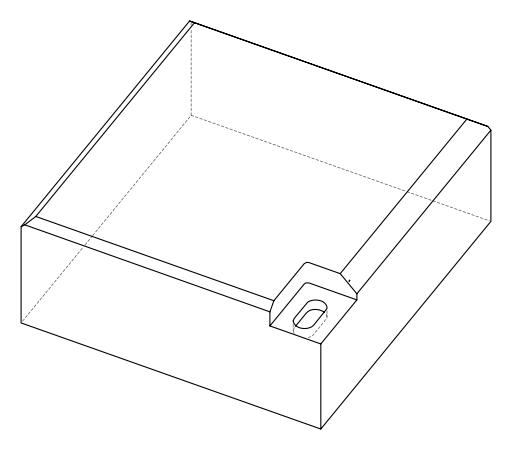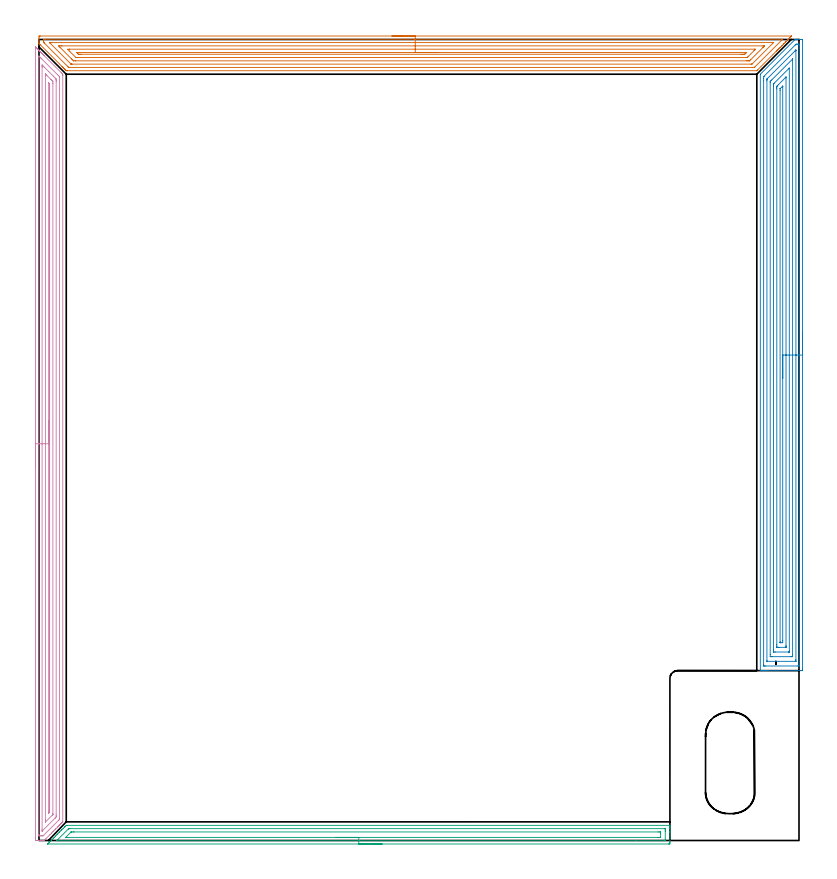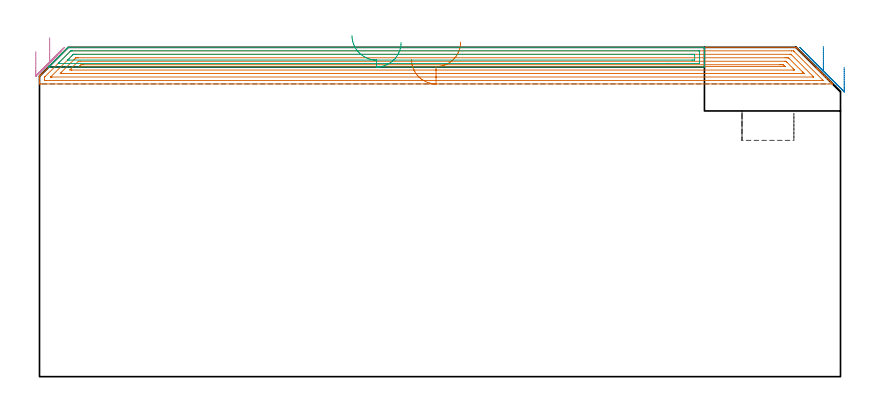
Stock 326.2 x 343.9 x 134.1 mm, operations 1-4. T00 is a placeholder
(PLAN: 6 operations, 2 tool changes, 93.8 min)
(1 AREA_MILL | FG_CHAMFER_SURFACE | UGT0205_001 | 15.15 min | 36163 mm3)
(2 AREA_MILL_1 | FG_CHAMFER_SURFACE_1 | UGT0205_001 | 15.09 min | 44227 mm3)
(3 AREA_MILL_2 | FG_CHAMFER_SURFACE_2 | UGT0205_001 | 6.54 min | 8810 mm3)
(4 AREA_MILL_3 | FG_CHAMFER_SURFACE_3 | UGT0205_001 | 13.46 min | 22513 mm3)
(5 MILL_CORNER_NOTCH_RECTANGULAR | CORNER_NOTCH_RECTANGULAR | NXT0201_008 | Follow Part, ap 1.5, ae 75% | 42.58 min | 103131 mm3)
(6 MILL_RECTANGULAR_POCKET | POCKET_RECTANGULAR_STRAIGHT | UGT0201_133 | Follow Part, ap 3.75, ae 75% | 0.94 min | 10096 mm3)
(TOOL UGT0205_001 | Chamfer Mill 20 x 3 x 45 deg. | D20 FL50 Z2)
(TOOL NXT0201_008 | ENDMILL 6mm [2P460-0600-NA 1630] | D6 FL26 Z6)
(TOOL UGT0201_133 | Carbide End Mill 15.0 | D15 FL30 Z4)
(OP 1 AREA_MILL)
G17 G21 G94 G90
T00 M6
G54
G17 G0 G90 X151.5 Y345.3 S1061 M3
G43 Z144.1 H0
Z129.2
G94 G1 X151.538 Z128.328 F250.
X151.652 Z127.464
X151.841 Z126.612
X152.103 Z125.78
X152.437 Z124.974
X152.84 Z124.2
X153.308 Z123.464
X153.84 Z122.772
X154.429 Z122.129
X155.072 Z121.54
X155.764 Z121.008
X156.5 Z120.54
X157.274 Z120.137
X158.08 Z119.803
X158.912 Z119.541
X159.764 Z119.352
X160.628 Z119.238
X161.5 Z119.2
X322.972
X322.983 Y345.295 Z119.204
X322.972 Y345.275 Z119.223
X322.902 Y345.201 Z119.297
X322.866 Y345.166 Z119.333
X322.324 Y344.624 Z119.876
X322.144 Y344.443 Z120.054
X321.486 Y343.786 Z120.714
X321.266 Y343.564 Z120.932
X320.649 Y342.949 Z121.551
X320.589 Y342.888 Z121.611
X320.387 Y342.685 Z121.811
X319.812 Y342.111 Z122.388
X319.695 Y341.994 Z122.504
X319.508 Y341.806 Z122.69
X318.974 Y341.274 Z123.226
X318.628 Y340.927 Z123.57
X318.136 Y340.436 Z124.064
X317.907 Y340.206 Z124.291
X317.75 Y340.048 Z124.447
X317.595 Y339.894 Z124.604
X317.461 Y339.76 Z124.738
X317.31 Y339.608 Z124.887
X317.163 Y339.462 Z125.036
X317.014 Y339.313 Z125.185
X316.871 Y339.169 Z125.327
X316.73 Y339.029 Z125.468
X316.567 Y338.866 Z125.632
X316.431 Y338.729 Z125.767
X308.442 Y330.742 Z133.758
X308.114 Y330.415 Z134.084
X308.095 Y330.407 Z134.092
X308.076 Y330.4 Z134.1
X12.242
X11.694 Y330.403 Z134.089
X11.522 Y330.577 Z133.922
X11.497 Y330.603 Z133.896
X11.349 Y330.75 Z133.748
X11.281 Y330.818 Z133.679
X11.217 Y330.882 Z133.616
X11.051 Y331.049 Z133.45
X10.988 Y331.111 Z133.386
X10.929 Y331.171 Z133.328
X10.753 Y331.347 Z133.152
X10.695 Y331.404 Z133.093
X10.64 Y331.459 Z133.04
X10.455 Y331.645 Z132.854
X10.402 Y331.697 Z132.8
X10.352 Y331.747 Z132.752
X10.157 Y331.942 Z132.557
X10.109 Y331.99 Z132.507
X10.064 Y332.036 Z132.463
X9.859 Y332.24 Z132.259
X0.624 Y341.475 Z123.022
X0.206 Y341.894 Z122.605
X0.028 Y342.076 Z122.424
X0.002 Y342.109 Z122.388
X0. Y342.327 Z122.171
Y343.124 Z121.37
Y344.351 Z120.146
X0.005 Y344.882 Z119.612
X0.01 Y345.291 Z119.204
X0.204 Y345.295 Z119.202
X0.624 Y345.3 Z119.2
X161.5
Y343.886 Z120.614
X318.801 Y343.885 Z120.615
X318.922
X319.06 Y343.881 Z120.619
X319.114 Y343.879 Z120.621
X319.107 Y343.869 Z120.631
X319.027 Y343.781 Z120.719
X318.901 Y343.652 Z120.848
X318.801 Y343.551 Z120.949
X307.506 Y332.257 Z132.243
X307.182 Y331.937 Z132.563
X307.057 Y331.82 Z132.68
X306.289 Y331.815 Z132.685
X306.169
X13.017 Y331.814 Z132.686
X12.823 Y331.816 Z132.684
X12.776 Y331.819 Z132.681
X12.755 Y331.821 Z132.679
X12.719 Y331.843 Z132.657
X12.525 Y332.031 Z132.469
X12.243 Y332.308 Z132.192
X2.306 Y342.245 Z122.255
X2.204 Y342.35 Z122.15
X2.014 Y342.548 Z121.952
X2.006 Y342.644 Z121.856
Y343.124 Z121.376
X2.009 Y343.519 Z120.981
X2.034 Y343.879 Z120.621
X2.411 Y343.884 Z120.616
X2.532 Y343.885 Z120.615
X161.5 Y343.886 Z120.614
Y342.472 Z122.028
X314.996 Y342.471 Z122.029
X315.081 Y342.47 Z122.03
X315.226 Y342.466 Z122.034
X315.252 Y342.464 Z122.036
X315.24 Y342.446 Z122.054
X315.226 Y342.426 Z122.074
X306.255 Y333.455 Z131.045
X306.078 Y333.289 Z131.211
X306.004 Y333.235 Z131.265
X305.855 Y333.232 Z131.268
X305.624 Y333.229 Z131.271
X14.26
X14.03 Y333.23 Z131.27
X13.801 Y333.234 Z131.266
X13.775 Y333.236 Z131.264
X13.759 Y333.247 Z131.253
X13.726 Y333.275 Z131.225
X13.664 Y333.335 Z131.165
X13.544 Y333.455 Z131.045
X4.754 Y342.245 Z122.255
X4.645 Y342.356 Z122.144
X4.562 Y342.446 Z122.054
X4.547 Y342.464 Z122.036
X4.568 Y342.467 Z122.033
X4.632 Y342.469 Z122.031
X4.863 Y342.471 Z122.029
X5.093 Y342.472 Z122.028
X161.5
Y341.057 Z123.443
X310.757
X311.073 Y341.056 Z123.444
X311.262 Y341.053 Z123.447
X311.378 Y341.051 Z123.449
X311.302 Y340.963 Z123.537
X311.238 Y340.893 Z123.607
X310.838 Y340.487 Z124.013
X310.798 Y340.447 Z124.053
X305.395 Y335.044 Z129.456
X305.032 Y334.69 Z129.81
X304.996 Y334.657 Z129.843
X304.935 Y334.65 Z129.85
X304.791 Y334.647 Z129.853
X304.501 Y334.644 Z129.856
X304.187 Y334.643 Z129.857
X303.607
X15.818
X15.503 Y334.644 Z129.856
X14.924 Y334.648 Z129.852
X14.843 Y334.65 Z129.85
X14.799 Y334.661 Z129.839
X14.756 Y334.702 Z129.798
X14.58 Y334.873 Z129.627
X14.236 Y335.213 Z129.287
X14.03 Y335.418 Z129.082
X8.962 Y340.487 Z124.013
X8.668 Y340.784 Z123.716
X8.411 Y341.05 Z123.45
X8.668 Y341.054 Z123.446
X8.983 Y341.056 Z123.444
X9.561 Y341.057 Z123.443
X9.875
X161.5
Y339.643 Z124.857
X307.148 Y339.642 Z124.858
X307.182 Y339.64 Z124.86
X307.498 Y339.608 Z124.892
X307.346 Y339.447 Z125.053
X307.182 Y339.28 Z125.22
X306.904 Y339.002 Z125.498
X304.501 Y336.599 Z127.901
X304.244 Y336.345 Z128.155
X303.982 Y336.092 Z128.408
X303.641 Y336.059 Z128.441
X303.607 Y336.058 Z128.442
X16.711 Y336.057 Z128.443
X15.846 Y336.064 Z128.436
X15.818 Y336.082 Z128.418
X13.136 Y338.762 Z125.738
X12.302 Y339.608 Z124.892
X13.102 Y339.642 Z124.858
X13.136 Y339.643 Z124.857
X161.5
Y338.229 Z126.271
X303.388
X303.607 Y338.227 Z126.273
X303.633 Y338.225 Z126.275
X303.654 Y338.223 Z126.277
X303.645 Y338.205 Z126.295
X303.63 Y338.183 Z126.317
X303.607 Y338.156 Z126.344
X303.453 Y338.002 Z126.498
X303.299 Y337.85 Z126.65
X303.005 Y337.564 Z126.936
X302.902 Y337.478 Z127.022
X302.714 Y337.476 Z127.024
X302.204 Y337.472 Z127.028
X301.82 Y337.471 Z127.029
X301.311
X17.99
X17.605 Y337.472 Z127.028
X17.092 Y337.475 Z127.025
X16.909 Y337.478 Z127.022
X16.711 Y337.647 Z126.853
X16.502 Y337.85 Z126.65
X16.295 Y338.059 Z126.441
X16.165 Y338.195 Z126.305
X16.14 Y338.224 Z126.276
X16.152 Y338.225 Z126.275
X16.198 Y338.227 Z126.273
X16.327 Y338.228 Z126.272
X161.5 Y338.229 Z126.271
X162.372 Z126.309
X163.236 Z126.423
X164.088 Z126.612
X164.92 Z126.874
X165.726 Z127.208
X166.5 Z127.611
X167.236 Z128.08
X167.928 Z128.611
X168.571 Z129.2
X169.16 Z129.843
X169.692 Z130.535
X170.16 Z131.271
X170.563 Z132.045
X170.897 Z132.851
X171.159 Z133.683
X171.348 Z134.535
X171.462 Z135.4
X171.5 Z136.271
G0 Z144.1
M5
M2
(OP 2 AREA_MILL_1)
G17 G21 G94 G90
T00 M6
G54
G17 G0 G90 X327.7 Y218.35 S1061 M3
G43 Z144.1 H0
Z126.
G94 G1 Y218.312 Z125.128 F250.
Y218.198 Z124.263
Y218.009 Z123.412
Y217.747 Z122.58
Y217.413 Z121.774
Y217.01 Z121.
Y216.542 Z120.264
Y216.011 Z119.572
Y215.421 Z118.929
Y214.778 Z118.34
Y214.086 Z117.808
Y213.35 Z117.34
Y212.576 Z116.937
Y211.77 Z116.603
Y210.938 Z116.341
Y210.087 Z116.152
Y209.222 Z116.038
Y208.35 Z116.
Y73.819
X327.699 Y73.513 Z116.001
X327.694 Y72.932 Z116.004
X327.692 Y72.907 Z116.006
X327.115 Y72.903 Z116.583
X326.503 Y72.9 Z117.194
X312.858 Z130.836
X312.299 Z131.398
X311.967 Z131.729
X311.408 Z132.288
X311.076 Z132.619
X310.413 Z133.286
X310.036 Z133.664
X309.652 Z134.039
X309.608 Z134.083
X309.602 Y72.907 Z134.088
X309.6 Y73.064 Z134.1
Y73.066
Y328.9
X324.333 Y343.634 Z119.365
X324.442 Y343.739 Z119.258
X324.496 Y343.79 Z119.203
X325.104 Y343.8 Z118.595
X326.555 Z117.141
X327.115 Z116.582
X327.446 Z116.251
X327.691 Y343.798 Z116.005
X327.7 Y343.341 Z116.
Y208.35
X326.286 Z117.414
X326.285 Y75.237 Z117.415
X326.284 Y75.174 Z117.416
X326.279 Y75.05 Z117.421
X326.267 Y74.91 Z117.433
X326.224 Y74.908 Z117.476
X325.729 Y74.901 Z117.971
X311.967 Y74.9 Z131.733
X311.473 Y74.902 Z132.227
X311.076 Y74.908 Z132.624
X311.026 Y74.91 Z132.674
X311.019 Y75.112 Z132.681
X311.015 Y75.236 Z132.685
Y75.299
X311.014 Y75.361 Z132.686
Y326.283
X311.017 Y327.114 Z132.683
X311.019 Y327.171 Z132.681
X311.076 Y327.915 Z132.624
X311.119 Y327.964 Z132.581
X311.158 Y328.007 Z132.542
X324.552 Y341.402 Z119.148
X324.948 Y341.787 Z118.752
X325.333 Y341.792 Z118.367
X325.829 Y341.797 Z117.871
X326.224 Y341.792 Z117.476
X326.274 Y341.79 Z117.426
X326.281 Y341.588 Z117.419
X326.285 Y341.464 Z117.415
X326.286 Y341.402 Z117.414
Y341.339
Y208.35
X324.872 Z118.828
X324.871 Y77.547 Z118.829
X324.87 Y77.084 Z118.83
X324.867 Y76.977 Z118.833
X324.865 Y76.926 Z118.835
X324.858 Y76.91 Z118.842
X324.809 Y76.907 Z118.891
X324.625 Y76.901 Z119.075
X312.674 Z131.026
X312.552 Y76.903 Z131.148
X312.454 Y76.909 Z131.246
X312.434 Y76.912 Z131.266
X312.432 Y76.918 Z131.268
X312.43 Y76.941 Z131.27
X312.429 Y77.084 Z131.271
Y326.221
X312.43 Y326.65 Z131.27
X312.433 Y326.767 Z131.267
X312.435 Y326.82 Z131.265
X312.469 Y326.857 Z131.231
X312.714 Y327.114 Z130.986
X324.442 Y338.842 Z119.258
X324.831 Y339.226 Z118.869
X324.856 Y339.247 Z118.844
X324.866 Y339.252 Z118.834
X324.868 Y339.24 Z118.832
X324.87 Y339.225 Z118.83
X324.871 Y339.185 Z118.829
X324.872 Y208.35 Z118.828
X323.457 Z120.243
Y79.763
X323.452 Y78.969 Z120.248
X323.451 Y78.919 Z120.249
X323.413 Y78.91 Z120.287
X323.306 Y78.906 Z120.394
X323.09 Y78.902 Z120.61
X322.66 Y78.9 Z121.04
X314.611 Z129.089
X314.197 Y78.902 Z129.503
X313.991 Y78.906 Z129.709
X313.888 Y78.91 Z129.812
X313.849 Y78.916 Z129.851
X313.843 Y79.763 Z129.857
Y325.328
X313.848 Y325.727 Z129.852
X313.85 Y325.774 Z129.85
X313.868 Y325.808 Z129.832
X313.921 Y325.866 Z129.779
X314.011 Y325.959 Z129.689
X314.27 Y326.221 Z129.43
X314.455 Y326.407 Z129.245
X323.375 Y335.326 Z120.325
X323.435 Y335.383 Z120.265
X323.445 Y335.391 Z120.255
X323.449 Y335.392 Z120.251
X323.451 Y335.379 Z120.249
X323.456 Y335.246 Z120.244
X323.457 Y335.151 Z120.243
Y335.011
Y208.35
X322.043 Z121.657
Y81.275
X322.041 Y80.999 Z121.659
X322.038 Y80.922 Z121.662
X322.035 Y80.909 Z121.665
X322.031 Y80.906 Z121.669
X322.011 Y80.902 Z121.689
X321.931 Y80.901 Z121.769
X321.769 Y80.9 Z121.931
X316.179 Z127.521
X315.532 Y80.903 Z128.168
X315.282 Y80.907 Z128.418
X315.263 Y80.918 Z128.437
X315.261 Y80.927 Z128.439
X315.258 Y81.549 Z128.442
X315.257 Y81.824 Z128.443
Y323.817
X315.259 Y324.435 Z128.441
X315.262 Y324.706 Z128.438
X315.264 Y324.745 Z128.436
X315.28 Y324.77 Z128.42
X315.335 Y324.829 Z128.365
X315.532 Y325.032 Z128.168
X321.769 Y331.27 Z121.931
X321.924 Y331.423 Z121.776
X321.99 Y331.485 Z121.71
X322.029 Y331.52 Z121.671
X322.036 Y331.471 Z121.664
X322.041 Y331.42 Z121.659
X322.042 Y331.383 Z121.658
X322.043 Y331.304 Z121.657
Y208.35
X320.629 Z123.071
Y83.585
X320.628 Y83.335 Z123.072
X320.624 Y83.014 Z123.076
X320.622 Y82.935 Z123.078
X320.614 Y82.91 Z123.086
X320.565 Y82.907 Z123.135
X320.419 Y82.902 Z123.281
X317.748 Y82.9 Z125.952
X317.314 Y82.901 Z126.386
X316.854 Y82.903 Z126.846
X316.707 Y82.91 Z126.993
X316.678 Y82.913 Z127.022
X316.676 Y82.965 Z127.024
X316.673 Y83.084 Z127.027
X316.672 Y83.335 Z127.028
X316.671 Y83.979 Z127.029
Y322.649
X316.673 Y323.291 Z127.027
X316.675 Y323.542 Z127.025
X316.678 Y323.699 Z127.022
X316.769 Y323.809 Z126.931
X316.906 Y323.951 Z126.794
X317.314 Y324.366 Z126.386
X320.522 Y327.574 Z123.178
X320.587 Y327.636 Z123.113
X320.615 Y327.659 Z123.085
X320.622 Y327.663 Z123.078
X320.624 Y327.648 Z123.076
X320.627 Y327.579 Z123.073
X320.629 Y327.364 Z123.071
Y208.35
X319.215 Z124.485
X319.214 Y85.895 Z124.486
X319.21 Y85.121 Z124.49
X319.208 Y85.008 Z124.492
X319.2 Y84.91 Z124.5
X319.096 Y84.908 Z124.604
X318.424 Y84.901 Z125.276
X318.205 Z125.495
X318.131 Y84.903 Z125.569
X318.105 Y84.906 Z125.595
X318.095 Y84.909 Z125.605
X318.092 Y84.924 Z125.608
X318.088 Y85.002 Z125.612
X318.086 Y85.121 Z125.614
X318.085 Y85.24 Z125.615
X318.086 Y321.875 Z125.614
X318.091 Y322.649 Z125.609
X318.092 Y322.675 Z125.608
X318.104 Y322.695 Z125.596
X318.128 Y322.726 Z125.572
X318.205 Y322.806 Z125.495
X319.018 Y323.62 Z124.682
X319.096 Y323.694 Z124.604
X319.177 Y323.768 Z124.523
X319.209 Y323.79 Z124.491
X319.211 Y323.741 Z124.489
X319.213 Y323.662 Z124.487
X319.214 Y323.542 Z124.486
X319.215 Y323.423 Z124.485
Y208.35
Y207.479 Z124.523
Y206.614 Z124.637
Y205.762 Z124.826
Y204.93 Z125.088
Y204.124 Z125.422
Y203.35 Z125.825
Y202.614 Z126.294
Y201.922 Z126.825
Y201.279 Z127.414
Y200.69 Z128.057
Y200.159 Z128.75
Y199.69 Z129.485
Y199.287 Z130.259
Y198.953 Z131.065
Y198.691 Z131.897
Y198.502 Z132.749
Y198.388 Z133.614
Y198.35 Z134.485
G0 Z144.1
M5
M2
(OP 3 AREA_MILL_2)
G17 G21 G94 G90
T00 M6
G54
G17 G0 G90 X147.25 Y-1.5 S1061 M3
G43 Z144.1 H0
Z136.1
G94 G1 X147.212 Z135.228 F250.
X147.098 Z134.364
X146.909 Z133.512
X146.647 Z132.68
X146.313 Z131.874
X145.91 Z131.1
X145.441 Z130.364
X144.91 Z129.672
X144.321 Z129.029
X143.678 Z128.44
X142.986 Z127.908
X142.25 Z127.44
X141.476 Z127.037
X140.67 Z126.703
X139.838 Z126.441
X138.986 Z126.252
X138.122 Z126.138
X137.25 Z126.1
X3.843
X3.715 Y-1.497 Z126.102
X3.735 Y-1.472 Z126.126
X3.857 Y-1.343 Z126.255
X4.303 Y-0.895 Z126.701
X4.461 Y-0.737 Z126.858
X4.749 Y-0.451 Z127.149
X5.344 Y0.146 Z127.741
X5.639 Y0.439 Z128.039
X6.227 Y1.029 Z128.625
X6.566 Y1.366 Z128.966
X7.11 Y1.912 Z129.508
X7.7 Y2.5 Z130.099
X7.872 Y2.673 Z130.27
X7.993 Y2.794 Z130.391
X8.583 Y3.383 Z130.982
X8.764 Y3.565 Z131.163
X8.876 Y3.677 Z131.274
X9.465 Y4.265 Z131.865
X9.656 Y4.457 Z132.055
X9.758 Y4.56 Z132.157
X10.348 Y5.148 Z132.748
X10.995 Y5.795 Z133.394
X11.177 Y5.977 Z133.577
X11.673 Y6.473 Z134.073
X11.713 Y6.504 Z134.093
X12.323 Y6.5 Z134.1
X270.643
X270.792 Y6.497 Z134.088
X270.793 Y6.491 Z134.081
X270.8 Y6.17 Z133.77
Y5.768 Z133.367
Y5.148 Z132.743
Y3.955 Z131.552
Y3.383 Z130.977
Y-0.745 Z126.852
X270.797 Y-1.031 Z126.566
X270.791 Y-1.491 Z126.106
X270.666 Y-1.495 Z126.103
X270.197 Y-1.5 Z126.1
X137.25
Y-0.086 Z127.514
X7.872 Y-0.085 Z127.515
X7.807 Y-0.084 Z127.516
X7.601 Y-0.079 Z127.521
X7.611 Y-0.051 Z127.549
X7.688 Y0.033 Z127.633
X7.773 Y0.121 Z127.721
X7.872 Y0.222 Z127.822
X8.129 Y0.48 Z128.08
X12.567 Y4.917 Z132.517
X12.662 Y5.01 Z132.61
X12.723 Y5.065 Z132.665
X12.739 Y5.078 Z132.678
X12.76 Y5.08 Z132.68
X12.811 Y5.083 Z132.683
X13.225 Y5.086 Z132.686
X13.289
X268.413 Y5.085 Z132.685
X268.477
X268.787 Y5.079 Z132.679
X268.791 Y4.979 Z132.579
X268.798 Y4.767 Z132.367
X268.8 Y4.265 Z131.865
Y3.882 Z131.482
X268.799 Y0.353 Z127.953
X268.792 Y-0.032 Z127.568
X268.79 Y-0.077 Z127.523
X268.773 Y-0.08 Z127.52
X268.723 Y-0.083 Z127.517
X268.62 Y-0.085 Z127.515
X256.116 Y-0.086 Z127.514
X137.25
Y1.328 Z128.928
X12.333 Y1.329 Z128.929
X11.732
X11.452 Y1.332 Z128.932
X11.441 Y1.334 Z128.934
Y1.337 Z128.937
Y1.34 Z128.94
X13.483 Y3.383 Z130.983
X13.698 Y3.59 Z131.19
X13.76 Y3.649 Z131.249
X13.788 Y3.665 Z131.265
X13.83 Y3.667 Z131.267
X14.118 Y3.67 Z131.27
X14.718 Y3.671 Z131.271
X15.01
X265.736
X266.337 Y3.67 Z131.27
X266.628 Y3.667 Z131.267
X266.724 Y3.664 Z131.264
X266.79 Y3.66 Z131.26
X266.794 Y3.553 Z131.153
X266.798 Y3.383 Z130.983
X266.8 Y3.213 Z130.813
X266.799 Y1.448 Z129.048
X266.796 Y1.391 Z128.991
X266.79 Y1.347 Z128.947
X266.785 Y1.335 Z128.935
X266.773 Y1.334 Z128.934
X266.628 Y1.331 Z128.931
X266.028 Y1.329 Z128.929
X265.736 Y1.328 Z128.928
X137.25
X136.378 Z128.966
X135.513 Z129.08
X134.662 Z129.269
X133.83 Z129.532
X133.024 Z129.865
X132.25 Z130.268
X131.514 Z130.737
X130.822 Z131.268
X130.179 Z131.857
X129.59 Z132.501
X129.058 Z133.193
X128.59 Z133.928
X128.187 Z134.702
X127.853 Z135.508
X127.591 Z136.34
X127.402 Z137.192
X127.288 Z138.057
X127.25 Z138.928
G0 Z144.1
M5
M2
(OP 4 AREA_MILL_3)
G17 G21 G94 G90
T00 M6
G54
G17 G0 G90 X-1.5 Y160.3 S1061 M3
G43 Z144.1 H0
Z132.4
G94 G1 Y160.338 Z131.528 F250.
Y160.452 Z130.664
Y160.641 Z129.812
Y160.903 Z128.98
Y161.237 Z128.174
Y161.64 Z127.4
Y162.109 Z126.664
Y162.64 Z125.972
Y163.229 Z125.329
Y163.872 Z124.74
Y164.564 Z124.208
Y165.3 Z123.74
Y166.074 Z123.337
Y166.88 Z123.003
Y167.712 Z122.741
Y168.564 Z122.552
Y169.429 Z122.438
Y170.3 Z122.4
Y340.34
X-1.495 Y340.581 Z122.403
X-1.494 Y340.583 Z122.405
X-1.48 Y340.581 Z122.418
X-1.183 Y340.284 Z122.716
X-0.972 Y340.074 Z122.924
X-0.885 Y339.986 Z123.014
X-0.763 Y339.864 Z123.136
X-0.676 Y339.778 Z123.22
X-0.588 Y339.688 Z123.312
X-0.47 Y339.57 Z123.43
X-0.38 Y339.482 Z123.516
X-0.29 Y339.39 Z123.609
X-0.176 Y339.276 Z123.723
X-0.085 Y339.187 Z123.811
X0.008 Y339.093 Z123.907
X0.118 Y338.983 Z124.017
X0.211 Y338.891 Z124.107
X0.305 Y338.795 Z124.205
X0.411 Y338.689 Z124.311
X0.507 Y338.595 Z124.403
X0.603 Y338.497 Z124.503
X0.705 Y338.395 Z124.604
X0.802 Y338.3 Z124.698
X0.901 Y338.2 Z124.8
X0.999 Y338.102 Z124.898
X1.098 Y338.004 Z124.994
X1.198 Y337.902 Z125.098
X1.292 Y337.808 Z125.192
X1.394 Y337.708 Z125.29
X1.496 Y337.604 Z125.396
X1.586 Y337.514 Z125.485
X1.689 Y337.413 Z125.585
X1.794 Y337.307 Z125.693
X1.88 Y337.221 Z125.779
X1.985 Y337.117 Z125.881
X2.091 Y337.009 Z125.991
X2.173 Y336.927 Z126.073
X2.28 Y336.822 Z126.176
X9.672 Y329.43 Z133.568
X10.124 Y328.976 Z134.023
X10.201 Y328.895 Z134.081
X10.2 Y328.376 Z134.1
Y8.205
X10.196 Y8.005 Z134.089
X10.151 Y7.949 Z134.047
X9.828 Y7.627 Z133.725
X9.672 Y7.469 Z133.567
X9.513 Y7.312 Z133.411
X9.387 Y7.186 Z133.285
X9.228 Y7.026 Z133.123
X9.067 Y6.866 Z132.965
X8.947 Y6.746 Z132.845
X8.785 Y6.582 Z132.679
X8.62 Y6.419 Z132.518
X8.506 Y6.305 Z132.404
X8.341 Y6.139 Z132.236
X8.174 Y5.973 Z132.072
X8.066 Y5.865 Z131.964
X7.898 Y5.695 Z131.792
X7.197 Y4.997 Z131.097
X6.835 Y4.633 Z130.731
X6.286 Y4.085 Z130.185
X5.942 Y3.74 Z129.838
X5.374 Y3.173 Z129.273
X4.646 Y2.445 Z128.545
X2.872 Y0.671 Z126.771
X2.204 Y0.003 Z126.103
X2.188 Y0. Z126.087
X1.469 Z125.368
X0.802 Z124.697
X-0.418 Z123.479
X-0.972 Y0.001 Z122.923
X-1.202 Y0.003 Z122.693
X-1.491 Y0.008 Z122.405
X-1.493 Y0.089 Z122.402
X-1.499 Y0.614 Z122.401
X-1.5 Y1.146 Z122.4
Y170.3
X-0.086 Z123.814
Y336.413
X-0.085 Y336.723 Z123.815
X0.234 Y336.413 Z124.134
X0.802 Y335.848 Z124.702
X1.13 Y335.52 Z125.03
X7.898 Y328.752 Z131.798
X8.272 Y328.376 Z132.172
X8.785 Y327.854 Z132.685
X8.786 Y327.483 Z132.686
Y322.515
Y9.545
X8.785 Y9.046 Z132.685
X8.592 Y8.846 Z132.492
X8.402 Y8.652 Z132.302
X1.919 Y2.169 Z125.819
X1.841 Y2.095 Z125.741
X1.778 Y2.039 Z125.678
X1.737 Y2.01 Z125.637
X1.689 Y2.008 Z125.589
X1.199 Y2.001 Z125.099
X0.802 Z124.702
X0.311 Y2.002 Z124.211
X-0.085 Y2.01 Z123.815
X-0.086 Y2.4 Z123.814
Y2.401
Y170.3
X1.328 Z125.228
X1.329 Y331.948 Z125.229
X1.33 Y332.31 Z125.23
X1.334 Y332.841 Z125.234
X1.335 Y332.85 Z125.235
X1.353 Y332.841 Z125.253
X1.689 Y332.51 Z125.589
X2.253 Y331.948 Z126.153
X4.188 Y330.013 Z128.088
X6.124 Y328.077 Z130.024
X6.718 Y327.483 Z130.618
X7.011 Y327.186 Z130.911
X7.306 Y326.883 Z131.206
X7.365 Y326.803 Z131.265
X7.367 Y326.71 Z131.267
X7.369 Y326.59 Z131.269
X7.371 Y326.227 Z131.271
Y325.696
Y10.969
X7.368 Y10.438 Z131.268
X7.365 Y10.081 Z131.265
X7.011 Y9.713 Z130.911
X6.928 Y9.628 Z130.828
X1.487 Y4.187 Z125.387
X1.425 Y4.13 Z125.325
X1.36 Y4.071 Z125.26
X1.334 Y4.057 Z125.234
X1.332 Y4.09 Z125.232
X1.33 Y4.14 Z125.23
X1.328 Y4.55 Z125.228
Y170.3
X2.743 Z126.643
X2.744 Y328.376 Z126.644
X2.748 Y328.96 Z126.648
X2.749 Y328.981 Z126.649
X2.768 Y328.971 Z126.668
X2.854 Y328.89 Z126.754
X3.027 Y328.721 Z126.927
X3.376 Y328.376 Z127.276
X5.162 Y326.59 Z129.062
X5.237 Y326.514 Z129.137
X5.643 Y326.104 Z129.543
X5.847 Y325.897 Z129.747
X5.945 Y325.794 Z129.845
X5.95 Y325.696 Z129.85
X5.956 Y324.972 Z129.856
X5.957 Y324.803 Z129.857
Y11.5
X5.955 Y11.331 Z129.855
X5.951 Y11.151 Z129.851
X5.949 Y11.11 Z129.849
X5.921 Y11.077 Z129.821
X5.865 Y11.017 Z129.765
X5.708 Y10.857 Z129.608
X2.833 Y7.983 Z126.733
X2.787 Y7.939 Z126.687
X2.758 Y7.915 Z126.658
X2.75 Y7.91 Z126.65
X2.749 Y7.919 Z126.649
X2.746 Y8.064 Z126.646
X2.743 Y8.484 Z126.643
Y8.652
Y170.3
X4.157 Z128.057
X4.158 Y324.997 Z128.058
X4.16 Y325.062 Z128.06
X4.163 Y325.112 Z128.063
X4.166 Y325.124 Z128.066
X4.201 Y325.092 Z128.101
X4.35 Y324.948 Z128.25
X4.492 Y324.803 Z128.392
X4.536 Y324.75 Z128.436
X4.538 Y324.706 Z128.438
X4.541 Y324.611 Z128.441
X4.543 Y323.91 Z128.443
Y323.716
X4.542 Y13.117 Z128.442
Y12.924
X4.536 Y12.224 Z128.436
X4.527 Y12.137 Z128.427
X4.484 Y12.09 Z128.384
X4.35 Y11.952 Z128.25
X4.211 Y11.816 Z128.111
X4.172 Y11.782 Z128.072
X4.163 Y11.777 Z128.063
X4.162 Y11.798 Z128.062
X4.159 Y11.9 Z128.059
X4.157 Y12.03 Z128.057
Y12.224
Y170.3
Y171.172 Z128.095
Y172.037 Z128.209
Y172.888 Z128.398
Y173.72 Z128.66
Y174.526 Z128.994
Y175.3 Z129.397
Y176.036 Z129.865
Y176.728 Z130.396
Y177.371 Z130.986
Y177.961 Z131.629
Y178.492 Z132.321
Y178.96 Z133.057
Y179.363 Z133.831
Y179.697 Z134.637
Y179.959 Z135.469
Y180.148 Z136.32
Y180.262 Z137.185
Y180.3 Z138.057
G0 Z144.1
M5
M2
